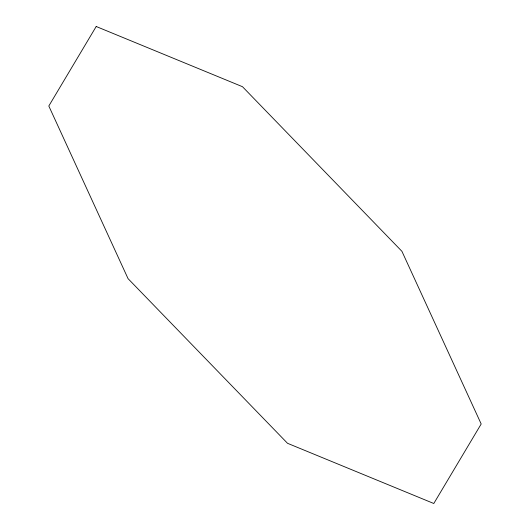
<?xml version="1.0" encoding="UTF-8"?>
<svg xmlns="http://www.w3.org/2000/svg" width="530" height="530" viewBox="0 0 530 530"><rect width="100%" height="100%" fill="white"/><g stroke="black" fill="none" stroke-linecap="round" stroke-linejoin="round"><path stroke-width="0.79" d="M96.202 26.5L48.813 106.013L128.061 278.654L287.525 443.299L433.798 503.5L481.187 423.987L401.939 251.346L242.475 86.701L96.202 26.5"/></g></svg>
